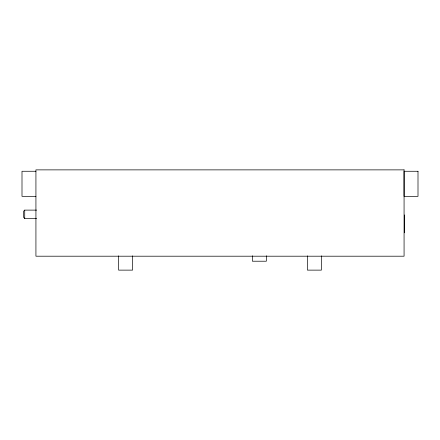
<?xml version="1.0" encoding="UTF-8"?>
<svg xmlns="http://www.w3.org/2000/svg" width="440" height="440" viewBox="0 0 440 440"><rect width="100%" height="100%" fill="white"/><g stroke="black" fill="none" stroke-linecap="round" stroke-linejoin="round"><path stroke-width="0.66" d="M118.635 255.855L118.635 270.127L132.555 270.127L132.555 255.855M252.412 255.783L252.412 261.217L266.332 261.217L266.332 255.783M307.445 255.849L307.445 270.127L321.365 270.127L321.365 255.849M404.355 232.804L404.36 214.918M36.602 210.117L24.723 210.117L23.612 211.228L23.612 217.355L24.723 218.471L36.602 218.471M35.926 171.264L22 171.264L22 196.328L35.926 196.328M24.723 210.117L24.723 218.471M404.074 169.873L404.074 256.201L35.926 256.201L35.926 169.873L404.074 169.873M418 171.27L404.074 171.27L404.074 196.334L418 196.334L418 171.27"/></g></svg>
